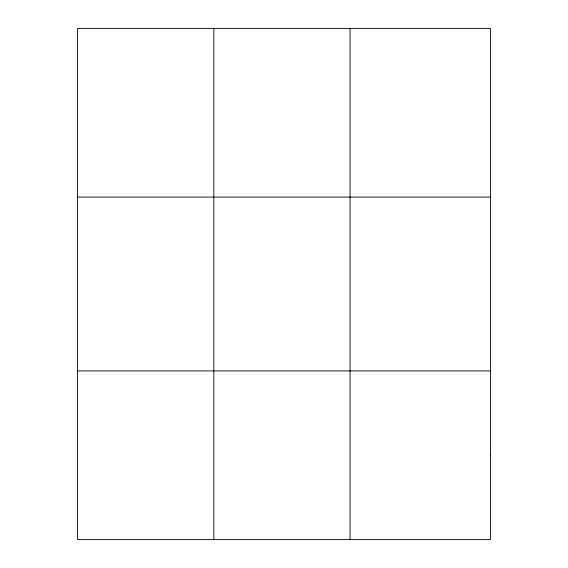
<?xml version="1.0" encoding="UTF-8"?>
<svg xmlns="http://www.w3.org/2000/svg" width="568" height="568" viewBox="0 0 568 568"><rect width="100%" height="100%" fill="white"/><g stroke="black" fill="none" stroke-linecap="round" stroke-linejoin="round"><path stroke-width="0.85" d="M213.816 539.6L213.816 28.4M350.058 539.6L350.058 28.4M77.575 197.096L490.425 197.096M77.575 370.904L490.425 370.904M490.425 455.252L490.425 539.6L77.575 539.6L77.575 28.4L490.425 28.4L490.425 455.252"/></g></svg>
